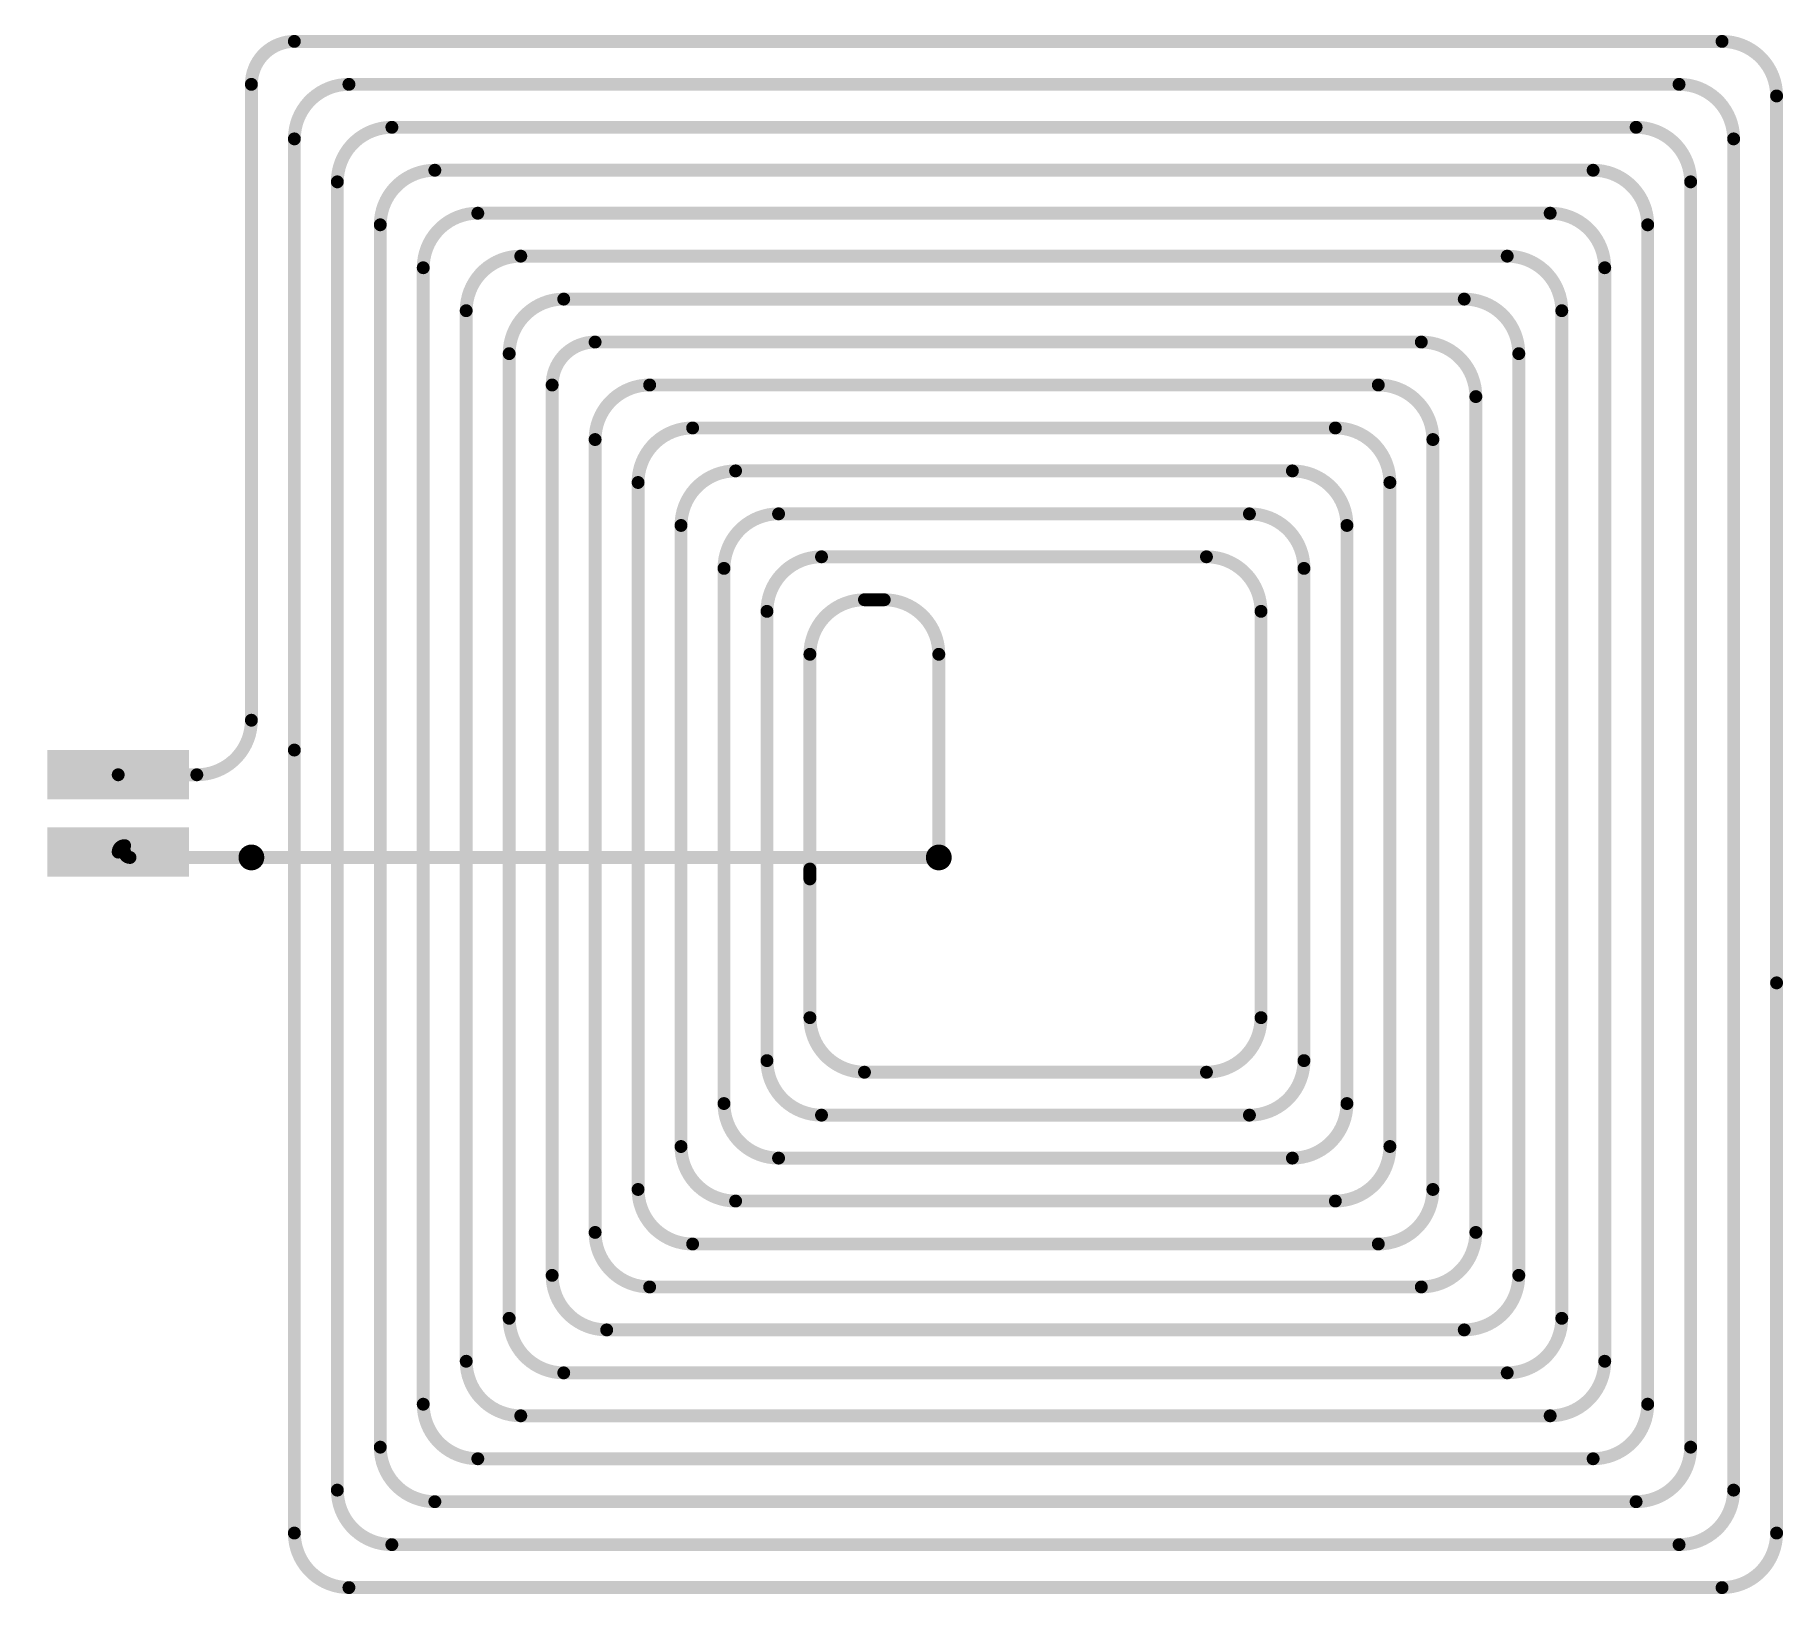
# Model space of a CAD drawing. Header units: inches. Extents: x 86 to 126.7, y 64.3 to 100.6.
import ezdxf

# ---------------------------------------------------------------- set-up
doc = ezdxf.new("R2010")
doc.units = ezdxf.units.IN
doc.layers.add('Bottom Layer', color=5, linetype='Continuous')
doc.layers.add('Top Layer', color=1, linetype='Continuous')

msp = doc.modelspace()

# ---------------------------------------------------------------- linework, layer by layer
at = {"layer": 'Bottom Layer', "const_width": 0.15}
for points in [[(90.815, 81.419, 1), (91.265, 81.419, 1)], [(90.965, 81.419, 1), (91.115, 81.419, 1)], [(106.815, 81.419, 1), (107.265, 81.419, 1)], [(106.965, 81.419, 1), (107.115, 81.419, 1)]]:
    msp.add_lwpolyline(points, format="xyb", close=True, dxfattribs=at)
at = {"layer": 'Bottom Layer', "const_width": 0.3}
msp.add_lwpolyline([(91.04, 81.419), (107.04, 81.419)], dxfattribs=at)
at = {"layer": 'Top Layer', "const_width": 0.3}
for points in [[(91.04, 99.419, -0.414214), (92.04, 100.419)], [(125.27, 100.419, -0.414214), (126.54, 99.149)], [(92.04, 98.149, -0.414214), (93.31, 99.419)], [(124.27, 99.419, -0.414214), (125.54, 98.149)], [(93.04, 97.149, -0.414214), (94.31, 98.419)], [(123.27, 98.419, -0.414214), (124.54, 97.149)], [(94.04, 96.149, -0.414214), (95.31, 97.419)], [(122.27, 97.419, -0.414214), (123.54, 96.149)], [(95.04, 95.149, -0.414214), (96.31, 96.419)], [(121.27, 96.419, -0.414214), (122.54, 95.149)], [(96.04, 94.149, -0.414214), (97.31, 95.419)], [(120.27, 95.419, -0.414214), (121.54, 94.149)], [(97.04, 93.149, -0.414214), (98.31, 94.419)], [(119.27, 94.419, -0.414214), (120.54, 93.149)], [(98.04, 92.419, -0.414214), (99.04, 93.419)], [(118.27, 93.419, -0.414214), (119.54, 92.149)], [(99.04, 91.149, -0.414214), (100.31, 92.419)], [(117.27, 92.419, -0.414214), (118.54, 91.149)], [(100.04, 90.149, -0.414214), (101.31, 91.419)], [(116.27, 91.419, -0.414214), (117.54, 90.149)], [(101.04, 89.149, -0.414214), (102.31, 90.419)], [(115.27, 90.419, -0.414214), (116.54, 89.149)], [(102.04, 88.149, -0.414214), (103.31, 89.419)], [(114.27, 89.419, -0.414214), (115.54, 88.149)], [(103.04, 87.149, -0.414214), (104.31, 88.419)], [(113.27, 88.419, -0.414214), (114.54, 87.149)], [(104.04, 86.149, -0.414214), (105.31, 87.419)], [(105.77, 87.419, -0.414214), (107.04, 86.149)], [(91.04, 84.614, -0.414214), (89.77, 83.344)], [(87.94, 81.544, -0.414214), (88.09, 81.694)], [(88.215, 81.419, -0.414214), (88.09, 81.544)], [(105.31, 76.419, -0.414214), (104.04, 77.689)], [(114.54, 77.689, -0.414214), (113.27, 76.419)], [(104.31, 75.419, -0.414214), (103.04, 76.689)], [(115.54, 76.689, -0.414214), (114.27, 75.419)], [(103.31, 74.419, -0.414214), (102.04, 75.689)], [(116.54, 75.689, -0.414214), (115.27, 74.419)], [(102.31, 73.419, -0.414214), (101.04, 74.689)], [(117.54, 74.689, -0.414214), (116.27, 73.419)], [(101.31, 72.419, -0.414214), (100.04, 73.689)], [(118.54, 73.689, -0.414214), (117.27, 72.419)], [(100.31, 71.419, -0.414214), (99.04, 72.689)], [(119.54, 72.689, -0.414214), (118.27, 71.419)], [(99.31, 70.419, -0.414214), (98.04, 71.689)], [(120.54, 71.689, -0.414214), (119.27, 70.419)], [(98.31, 69.419, -0.414214), (97.04, 70.689)], [(121.54, 70.689, -0.414214), (120.27, 69.419)], [(97.31, 68.419, -0.414214), (96.04, 69.689)], [(122.54, 69.689, -0.414214), (121.27, 68.419)], [(96.31, 67.419, -0.414214), (95.04, 68.689)], [(123.54, 68.689, -0.414214), (122.27, 67.419)], [(95.31, 66.419, -0.414214), (94.04, 67.689)], [(124.54, 67.689, -0.414214), (123.27, 66.419)], [(94.31, 65.419, -0.414214), (93.04, 66.689)], [(125.54, 66.689, -0.414214), (124.27, 65.419)], [(93.31, 64.419, -0.414214), (92.04, 65.689)], [(126.54, 65.689, -0.414214), (125.27, 64.419)]]:
    msp.add_lwpolyline(points, format="xyb", dxfattribs=at)
at = {"layer": 'Top Layer'}
for points, const_width in [([(92.04, 100.419), (125.27, 100.419)], 0.3), ([(91.04, 84.614), (91.04, 99.419)], 0.3), ([(93.31, 99.419), (124.27, 99.419)], 0.3), ([(126.54, 78.499), (126.54, 99.149)], 0.3), ([(94.31, 98.419), (123.27, 98.419)], 0.3), ([(92.04, 83.919), (92.04, 98.149)], 0.3), ([(125.54, 66.689), (125.54, 98.149)], 0.3), ([(93.04, 66.689), (93.04, 97.149)], 0.3), ([(95.31, 97.419), (122.27, 97.419)], 0.3), ([(124.54, 67.689), (124.54, 97.149)], 0.3), ([(96.31, 96.419), (121.27, 96.419)], 0.3), ([(94.04, 67.689), (94.04, 96.149)], 0.3), ([(123.54, 68.689), (123.54, 96.149)], 0.3), ([(95.04, 68.689), (95.04, 95.149)], 0.3), ([(97.31, 95.419), (120.27, 95.419)], 0.3), ([(122.54, 69.689), (122.54, 95.149)], 0.3), ([(98.31, 94.419), (119.27, 94.419)], 0.3), ([(96.04, 69.689), (96.04, 94.149)], 0.3), ([(121.54, 70.689), (121.54, 94.149)], 0.3), ([(97.04, 70.689), (97.04, 93.149)], 0.3), ([(99.04, 93.419), (118.27, 93.419)], 0.3), ([(120.54, 71.689), (120.54, 93.149)], 0.3), ([(98.04, 71.689), (98.04, 92.419)], 0.3), ([(100.31, 92.419), (117.27, 92.419)], 0.3), ([(119.54, 72.689), (119.54, 92.149)], 0.3), ([(101.31, 91.419), (116.27, 91.419)], 0.3), ([(99.04, 72.689), (99.04, 91.149)], 0.3), ([(118.54, 73.689), (118.54, 91.149)], 0.3), ([(102.31, 90.419), (115.27, 90.419)], 0.3), ([(100.04, 73.689), (100.04, 90.149)], 0.3), ([(117.54, 74.689), (117.54, 90.149)], 0.3), ([(103.31, 89.419), (114.27, 89.419)], 0.3), ([(101.04, 74.689), (101.04, 89.149)], 0.3), ([(116.54, 75.689), (116.54, 89.149)], 0.3), ([(102.04, 75.689), (102.04, 88.149)], 0.3), ([(104.31, 88.419), (113.27, 88.419)], 0.3), ([(115.54, 76.689), (115.54, 88.149)], 0.3), ([(105.31, 87.419), (105.77, 87.419)], 0.3), ([(103.04, 76.689), (103.04, 87.149)], 0.3), ([(114.54, 77.689), (114.54, 87.149)], 0.3), ([(104.04, 81.149), (104.04, 86.149)], 0.3), ([(107.04, 81.419), (107.04, 86.149)], 0.3), ([(87.115, 83.919), (87.115, 82.769)], 1.65), ([(88.765, 83.919), (88.765, 82.769)], 1.65), ([(86.29, 83.632), (89.59, 83.632)], 0.575), ([(92.04, 65.689), (92.04, 83.919)], 0.3), ([(87.94, 83.344), (89.77, 83.344)], 0.3), ([(86.29, 83.057), (89.59, 83.057)], 0.575), ([(87.115, 82.119), (87.115, 80.969)], 1.65), ([(88.765, 82.119), (88.765, 80.969)], 1.65), ([(86.29, 81.832), (89.59, 81.832)], 0.575), ([(86.29, 81.256), (89.59, 81.256)], 0.575), ([(88.215, 81.419), (91.04, 81.419)], 0.3), ([(104.04, 80.919), (104.04, 81.149)], 0.3), ([(104.04, 77.689), (104.04, 80.919)], 0.3), ([(126.54, 65.689), (126.54, 78.499)], 0.3), ([(105.31, 76.419), (113.27, 76.419)], 0.3), ([(104.31, 75.419), (114.27, 75.419)], 0.3), ([(103.31, 74.419), (115.27, 74.419)], 0.3), ([(102.31, 73.419), (116.27, 73.419)], 0.3), ([(101.31, 72.419), (117.27, 72.419)], 0.3), ([(100.31, 71.419), (118.27, 71.419)], 0.3), ([(99.31, 70.419), (119.27, 70.419)], 0.3), ([(98.31, 69.419), (120.27, 69.419)], 0.3), ([(97.31, 68.419), (121.27, 68.419)], 0.3), ([(96.31, 67.419), (122.27, 67.419)], 0.3), ([(95.31, 66.419), (123.27, 66.419)], 0.3), ([(94.31, 65.419), (124.27, 65.419)], 0.3), ([(93.31, 64.419), (125.27, 64.419)], 0.3)]:
    msp.add_lwpolyline(points, dxfattribs=dict(at, const_width=const_width))
for points, const_width in [([(91.965, 100.419, 1), (92.115, 100.419, 1)], 0.15), ([(91.965, 100.419, 1), (92.115, 100.419, 1)], 0.15), ([(125.195, 100.419, 1), (125.345, 100.419, 1)], 0.15), ([(125.195, 100.419, 1), (125.345, 100.419, 1)], 0.15), ([(90.965, 99.419, 1), (91.115, 99.419, 1)], 0.15), ([(90.965, 99.419, 1), (91.115, 99.419, 1)], 0.15), ([(93.235, 99.419, 1), (93.385, 99.419, 1)], 0.15), ([(93.235, 99.419, 1), (93.385, 99.419, 1)], 0.15), ([(124.195, 99.419, 1), (124.345, 99.419, 1)], 0.15), ([(124.195, 99.419, 1), (124.345, 99.419, 1)], 0.15), ([(126.465, 99.149, 1), (126.615, 99.149, 1)], 0.15), ([(126.465, 99.149, 1), (126.615, 99.149, 1)], 0.15), ([(94.235, 98.419, 1), (94.385, 98.419, 1)], 0.15), ([(94.235, 98.419, 1), (94.385, 98.419, 1)], 0.15), ([(123.195, 98.419, 1), (123.345, 98.419, 1)], 0.15), ([(123.195, 98.419, 1), (123.345, 98.419, 1)], 0.15), ([(91.965, 98.149, 1), (92.115, 98.149, 1)], 0.15), ([(91.965, 98.149, 1), (92.115, 98.149, 1)], 0.15), ([(125.465, 98.149, 1), (125.615, 98.149, 1)], 0.15), ([(125.465, 98.149, 1), (125.615, 98.149, 1)], 0.15), ([(92.965, 97.149, 1), (93.115, 97.149, 1)], 0.15), ([(92.965, 97.149, 1), (93.115, 97.149, 1)], 0.15), ([(95.235, 97.419, 1), (95.385, 97.419, 1)], 0.15), ([(95.235, 97.419, 1), (95.385, 97.419, 1)], 0.15), ([(122.195, 97.419, 1), (122.345, 97.419, 1)], 0.15), ([(122.195, 97.419, 1), (122.345, 97.419, 1)], 0.15), ([(124.465, 97.149, 1), (124.615, 97.149, 1)], 0.15), ([(124.465, 97.149, 1), (124.615, 97.149, 1)], 0.15), ([(96.235, 96.419, 1), (96.385, 96.419, 1)], 0.15), ([(96.235, 96.419, 1), (96.385, 96.419, 1)], 0.15), ([(121.195, 96.419, 1), (121.345, 96.419, 1)], 0.15), ([(121.195, 96.419, 1), (121.345, 96.419, 1)], 0.15), ([(93.965, 96.149, 1), (94.115, 96.149, 1)], 0.15), ([(93.965, 96.149, 1), (94.115, 96.149, 1)], 0.15), ([(123.465, 96.149, 1), (123.615, 96.149, 1)], 0.15), ([(123.465, 96.149, 1), (123.615, 96.149, 1)], 0.15), ([(94.965, 95.149, 1), (95.115, 95.149, 1)], 0.15), ([(94.965, 95.149, 1), (95.115, 95.149, 1)], 0.15), ([(97.235, 95.419, 1), (97.385, 95.419, 1)], 0.15), ([(97.235, 95.419, 1), (97.385, 95.419, 1)], 0.15), ([(120.195, 95.419, 1), (120.345, 95.419, 1)], 0.15), ([(120.195, 95.419, 1), (120.345, 95.419, 1)], 0.15), ([(122.465, 95.149, 1), (122.615, 95.149, 1)], 0.15), ([(122.465, 95.149, 1), (122.615, 95.149, 1)], 0.15), ([(98.235, 94.419, 1), (98.385, 94.419, 1)], 0.15), ([(98.235, 94.419, 1), (98.385, 94.419, 1)], 0.15), ([(119.195, 94.419, 1), (119.345, 94.419, 1)], 0.15), ([(119.195, 94.419, 1), (119.345, 94.419, 1)], 0.15), ([(95.965, 94.149, 1), (96.115, 94.149, 1)], 0.15), ([(95.965, 94.149, 1), (96.115, 94.149, 1)], 0.15), ([(121.465, 94.149, 1), (121.615, 94.149, 1)], 0.15), ([(121.465, 94.149, 1), (121.615, 94.149, 1)], 0.15), ([(96.965, 93.149, 1), (97.115, 93.149, 1)], 0.15), ([(96.965, 93.149, 1), (97.115, 93.149, 1)], 0.15), ([(98.965, 93.419, 1), (99.115, 93.419, 1)], 0.15), ([(98.965, 93.419, 1), (99.115, 93.419, 1)], 0.15), ([(118.195, 93.419, 1), (118.345, 93.419, 1)], 0.15), ([(118.195, 93.419, 1), (118.345, 93.419, 1)], 0.15), ([(120.465, 93.149, 1), (120.615, 93.149, 1)], 0.15), ([(120.465, 93.149, 1), (120.615, 93.149, 1)], 0.15), ([(97.965, 92.419, 1), (98.115, 92.419, 1)], 0.15), ([(97.965, 92.419, 1), (98.115, 92.419, 1)], 0.15), ([(100.235, 92.419, 1), (100.385, 92.419, 1)], 0.15), ([(100.235, 92.419, 1), (100.385, 92.419, 1)], 0.15), ([(117.195, 92.419, 1), (117.345, 92.419, 1)], 0.15), ([(117.195, 92.419, 1), (117.345, 92.419, 1)], 0.15), ([(119.465, 92.149, 1), (119.615, 92.149, 1)], 0.15), ([(119.465, 92.149, 1), (119.615, 92.149, 1)], 0.15), ([(101.235, 91.419, 1), (101.385, 91.419, 1)], 0.15), ([(101.235, 91.419, 1), (101.385, 91.419, 1)], 0.15), ([(116.195, 91.419, 1), (116.345, 91.419, 1)], 0.15), ([(116.195, 91.419, 1), (116.345, 91.419, 1)], 0.15), ([(98.965, 91.149, 1), (99.115, 91.149, 1)], 0.15), ([(98.965, 91.149, 1), (99.115, 91.149, 1)], 0.15), ([(118.465, 91.149, 1), (118.615, 91.149, 1)], 0.15), ([(118.465, 91.149, 1), (118.615, 91.149, 1)], 0.15), ([(102.235, 90.419, 1), (102.385, 90.419, 1)], 0.15), ([(102.235, 90.419, 1), (102.385, 90.419, 1)], 0.15), ([(115.195, 90.419, 1), (115.345, 90.419, 1)], 0.15), ([(115.195, 90.419, 1), (115.345, 90.419, 1)], 0.15), ([(99.965, 90.149, 1), (100.115, 90.149, 1)], 0.15), ([(99.965, 90.149, 1), (100.115, 90.149, 1)], 0.15), ([(117.465, 90.149, 1), (117.615, 90.149, 1)], 0.15), ([(117.465, 90.149, 1), (117.615, 90.149, 1)], 0.15), ([(103.235, 89.419, 1), (103.385, 89.419, 1)], 0.15), ([(103.235, 89.419, 1), (103.385, 89.419, 1)], 0.15), ([(114.195, 89.419, 1), (114.345, 89.419, 1)], 0.15), ([(114.195, 89.419, 1), (114.345, 89.419, 1)], 0.15), ([(100.965, 89.149, 1), (101.115, 89.149, 1)], 0.15), ([(100.965, 89.149, 1), (101.115, 89.149, 1)], 0.15), ([(116.465, 89.149, 1), (116.615, 89.149, 1)], 0.15), ([(116.465, 89.149, 1), (116.615, 89.149, 1)], 0.15), ([(101.965, 88.149, 1), (102.115, 88.149, 1)], 0.15), ([(101.965, 88.149, 1), (102.115, 88.149, 1)], 0.15), ([(104.235, 88.419, 1), (104.385, 88.419, 1)], 0.15), ([(104.235, 88.419, 1), (104.385, 88.419, 1)], 0.15), ([(113.195, 88.419, 1), (113.345, 88.419, 1)], 0.15), ([(113.195, 88.419, 1), (113.345, 88.419, 1)], 0.15), ([(115.465, 88.149, 1), (115.615, 88.149, 1)], 0.15), ([(115.465, 88.149, 1), (115.615, 88.149, 1)], 0.15), ([(105.235, 87.419, 1), (105.385, 87.419, 1)], 0.15), ([(105.235, 87.419, 1), (105.385, 87.419, 1)], 0.15), ([(105.695, 87.419, 1), (105.845, 87.419, 1)], 0.15), ([(105.695, 87.419, 1), (105.845, 87.419, 1)], 0.15), ([(102.965, 87.149, 1), (103.115, 87.149, 1)], 0.15), ([(102.965, 87.149, 1), (103.115, 87.149, 1)], 0.15), ([(114.465, 87.149, 1), (114.615, 87.149, 1)], 0.15), ([(114.465, 87.149, 1), (114.615, 87.149, 1)], 0.15), ([(103.965, 86.149, 1), (104.115, 86.149, 1)], 0.15), ([(103.965, 86.149, 1), (104.115, 86.149, 1)], 0.15), ([(106.965, 86.149, 1), (107.115, 86.149, 1)], 0.15), ([(106.965, 86.149, 1), (107.115, 86.149, 1)], 0.15), ([(90.965, 84.614, 1), (91.115, 84.614, 1)], 0.15), ([(90.965, 84.614, 1), (91.115, 84.614, 1)], 0.15), ([(87.652, 83.344, 1), (88.227, 83.344, 1)], 0.575), ([(91.965, 83.919, 1), (92.115, 83.919, 1)], 0.15), ([(91.965, 83.919, 1), (92.115, 83.919, 1)], 0.15), ([(87.865, 83.344, 1), (88.015, 83.344, 1)], 0.15), ([(89.695, 83.344, 1), (89.845, 83.344, 1)], 0.15), ([(89.695, 83.344, 1), (89.845, 83.344, 1)], 0.15), ([(87.652, 81.544, 1), (88.227, 81.544, 1)], 0.575), ([(88.015, 81.694, 1), (88.165, 81.694, 1)], 0.15), ([(87.865, 81.544, 1), (88.015, 81.544, 1)], 0.15), ([(88.015, 81.544, 1), (88.165, 81.544, 1)], 0.15), ([(88.14, 81.419, 1), (88.29, 81.419, 1)], 0.15), ([(88.14, 81.419, 1), (88.29, 81.419, 1)], 0.15), ([(90.815, 81.419, 1), (91.265, 81.419, 1)], 0.15), ([(90.965, 81.419, 1), (91.115, 81.419, 1)], 0.15), ([(106.815, 81.419, 1), (107.265, 81.419, 1)], 0.15), ([(106.965, 81.419, 1), (107.115, 81.419, 1)], 0.15), ([(103.965, 81.149, 1), (104.115, 81.149, 1)], 0.15), ([(103.965, 81.149, 1), (104.115, 81.149, 1)], 0.15), ([(103.965, 80.919, 1), (104.115, 80.919, 1)], 0.15), ([(103.965, 80.919, 1), (104.115, 80.919, 1)], 0.15), ([(126.465, 78.499, 1), (126.615, 78.499, 1)], 0.15), ([(126.465, 78.499, 1), (126.615, 78.499, 1)], 0.15), ([(103.965, 77.689, 1), (104.115, 77.689, 1)], 0.15), ([(103.965, 77.689, 1), (104.115, 77.689, 1)], 0.15), ([(114.465, 77.689, 1), (114.615, 77.689, 1)], 0.15), ([(114.465, 77.689, 1), (114.615, 77.689, 1)], 0.15), ([(102.965, 76.689, 1), (103.115, 76.689, 1)], 0.15), ([(102.965, 76.689, 1), (103.115, 76.689, 1)], 0.15), ([(105.235, 76.419, 1), (105.385, 76.419, 1)], 0.15), ([(105.235, 76.419, 1), (105.385, 76.419, 1)], 0.15), ([(113.195, 76.419, 1), (113.345, 76.419, 1)], 0.15), ([(113.195, 76.419, 1), (113.345, 76.419, 1)], 0.15), ([(115.465, 76.689, 1), (115.615, 76.689, 1)], 0.15), ([(115.465, 76.689, 1), (115.615, 76.689, 1)], 0.15), ([(101.965, 75.689, 1), (102.115, 75.689, 1)], 0.15), ([(101.965, 75.689, 1), (102.115, 75.689, 1)], 0.15), ([(116.465, 75.689, 1), (116.615, 75.689, 1)], 0.15), ([(116.465, 75.689, 1), (116.615, 75.689, 1)], 0.15), ([(104.235, 75.419, 1), (104.385, 75.419, 1)], 0.15), ([(104.235, 75.419, 1), (104.385, 75.419, 1)], 0.15), ([(114.195, 75.419, 1), (114.345, 75.419, 1)], 0.15), ([(114.195, 75.419, 1), (114.345, 75.419, 1)], 0.15), ([(100.965, 74.689, 1), (101.115, 74.689, 1)], 0.15), ([(100.965, 74.689, 1), (101.115, 74.689, 1)], 0.15), ([(103.235, 74.419, 1), (103.385, 74.419, 1)], 0.15), ([(103.235, 74.419, 1), (103.385, 74.419, 1)], 0.15), ([(115.195, 74.419, 1), (115.345, 74.419, 1)], 0.15), ([(115.195, 74.419, 1), (115.345, 74.419, 1)], 0.15), ([(117.465, 74.689, 1), (117.615, 74.689, 1)], 0.15), ([(117.465, 74.689, 1), (117.615, 74.689, 1)], 0.15), ([(99.965, 73.689, 1), (100.115, 73.689, 1)], 0.15), ([(99.965, 73.689, 1), (100.115, 73.689, 1)], 0.15), ([(118.465, 73.689, 1), (118.615, 73.689, 1)], 0.15), ([(118.465, 73.689, 1), (118.615, 73.689, 1)], 0.15), ([(102.235, 73.419, 1), (102.385, 73.419, 1)], 0.15), ([(102.235, 73.419, 1), (102.385, 73.419, 1)], 0.15), ([(116.195, 73.419, 1), (116.345, 73.419, 1)], 0.15), ([(116.195, 73.419, 1), (116.345, 73.419, 1)], 0.15), ([(98.965, 72.689, 1), (99.115, 72.689, 1)], 0.15), ([(98.965, 72.689, 1), (99.115, 72.689, 1)], 0.15), ([(119.465, 72.689, 1), (119.615, 72.689, 1)], 0.15), ([(119.465, 72.689, 1), (119.615, 72.689, 1)], 0.15), ([(101.235, 72.419, 1), (101.385, 72.419, 1)], 0.15), ([(101.235, 72.419, 1), (101.385, 72.419, 1)], 0.15), ([(117.195, 72.419, 1), (117.345, 72.419, 1)], 0.15), ([(117.195, 72.419, 1), (117.345, 72.419, 1)], 0.15), ([(97.965, 71.689, 1), (98.115, 71.689, 1)], 0.15), ([(97.965, 71.689, 1), (98.115, 71.689, 1)], 0.15), ([(120.465, 71.689, 1), (120.615, 71.689, 1)], 0.15), ([(120.465, 71.689, 1), (120.615, 71.689, 1)], 0.15), ([(100.235, 71.419, 1), (100.385, 71.419, 1)], 0.15), ([(100.235, 71.419, 1), (100.385, 71.419, 1)], 0.15), ([(118.195, 71.419, 1), (118.345, 71.419, 1)], 0.15), ([(118.195, 71.419, 1), (118.345, 71.419, 1)], 0.15), ([(96.965, 70.689, 1), (97.115, 70.689, 1)], 0.15), ([(96.965, 70.689, 1), (97.115, 70.689, 1)], 0.15), ([(121.465, 70.689, 1), (121.615, 70.689, 1)], 0.15), ([(121.465, 70.689, 1), (121.615, 70.689, 1)], 0.15), ([(99.235, 70.419, 1), (99.385, 70.419, 1)], 0.15), ([(99.235, 70.419, 1), (99.385, 70.419, 1)], 0.15), ([(119.195, 70.419, 1), (119.345, 70.419, 1)], 0.15), ([(119.195, 70.419, 1), (119.345, 70.419, 1)], 0.15), ([(95.965, 69.689, 1), (96.115, 69.689, 1)], 0.15), ([(95.965, 69.689, 1), (96.115, 69.689, 1)], 0.15), ([(122.465, 69.689, 1), (122.615, 69.689, 1)], 0.15), ([(122.465, 69.689, 1), (122.615, 69.689, 1)], 0.15), ([(98.235, 69.419, 1), (98.385, 69.419, 1)], 0.15), ([(98.235, 69.419, 1), (98.385, 69.419, 1)], 0.15), ([(120.195, 69.419, 1), (120.345, 69.419, 1)], 0.15), ([(120.195, 69.419, 1), (120.345, 69.419, 1)], 0.15), ([(94.965, 68.689, 1), (95.115, 68.689, 1)], 0.15), ([(94.965, 68.689, 1), (95.115, 68.689, 1)], 0.15), ([(123.465, 68.689, 1), (123.615, 68.689, 1)], 0.15), ([(123.465, 68.689, 1), (123.615, 68.689, 1)], 0.15), ([(97.235, 68.419, 1), (97.385, 68.419, 1)], 0.15), ([(97.235, 68.419, 1), (97.385, 68.419, 1)], 0.15), ([(121.195, 68.419, 1), (121.345, 68.419, 1)], 0.15), ([(121.195, 68.419, 1), (121.345, 68.419, 1)], 0.15), ([(93.965, 67.689, 1), (94.115, 67.689, 1)], 0.15), ([(93.965, 67.689, 1), (94.115, 67.689, 1)], 0.15), ([(96.235, 67.419, 1), (96.385, 67.419, 1)], 0.15), ([(96.235, 67.419, 1), (96.385, 67.419, 1)], 0.15), ([(122.195, 67.419, 1), (122.345, 67.419, 1)], 0.15), ([(122.195, 67.419, 1), (122.345, 67.419, 1)], 0.15), ([(124.465, 67.689, 1), (124.615, 67.689, 1)], 0.15), ([(124.465, 67.689, 1), (124.615, 67.689, 1)], 0.15), ([(92.965, 66.689, 1), (93.115, 66.689, 1)], 0.15), ([(92.965, 66.689, 1), (93.115, 66.689, 1)], 0.15), ([(125.465, 66.689, 1), (125.615, 66.689, 1)], 0.15), ([(125.465, 66.689, 1), (125.615, 66.689, 1)], 0.15), ([(95.235, 66.419, 1), (95.385, 66.419, 1)], 0.15), ([(95.235, 66.419, 1), (95.385, 66.419, 1)], 0.15), ([(123.195, 66.419, 1), (123.345, 66.419, 1)], 0.15), ([(123.195, 66.419, 1), (123.345, 66.419, 1)], 0.15), ([(91.965, 65.689, 1), (92.115, 65.689, 1)], 0.15), ([(91.965, 65.689, 1), (92.115, 65.689, 1)], 0.15), ([(94.235, 65.419, 1), (94.385, 65.419, 1)], 0.15), ([(94.235, 65.419, 1), (94.385, 65.419, 1)], 0.15), ([(124.195, 65.419, 1), (124.345, 65.419, 1)], 0.15), ([(124.195, 65.419, 1), (124.345, 65.419, 1)], 0.15), ([(126.465, 65.689, 1), (126.615, 65.689, 1)], 0.15), ([(126.465, 65.689, 1), (126.615, 65.689, 1)], 0.15), ([(93.235, 64.419, 1), (93.385, 64.419, 1)], 0.15), ([(93.235, 64.419, 1), (93.385, 64.419, 1)], 0.15), ([(125.195, 64.419, 1), (125.345, 64.419, 1)], 0.15), ([(125.195, 64.419, 1), (125.345, 64.419, 1)], 0.15)]:
    msp.add_lwpolyline(points, format="xyb", close=True, dxfattribs=dict(at, const_width=const_width))

doc.saveas('drawing.dxf')
